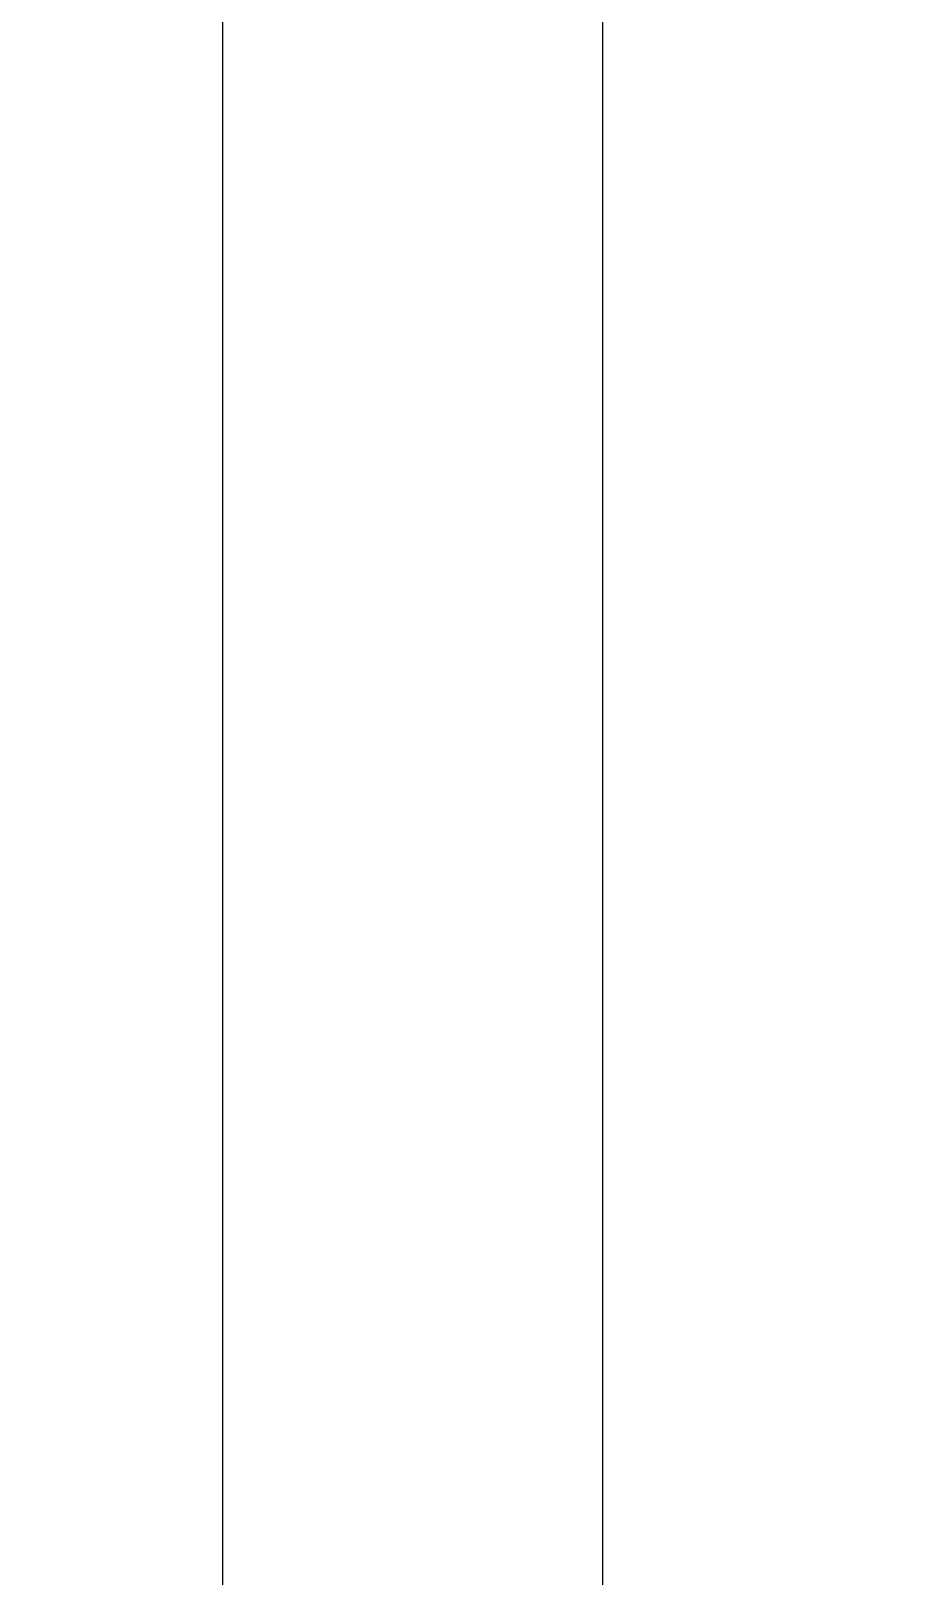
# Model space of a CAD drawing. Header units: millimetres. Extents: x 0 to 69574, y -5 to 41746.
# Drawn here: x 39624.14 to 39647.33, y 32316.86 to 32357.54 of the extents above; entities that cross this region are included whole.
import ezdxf

# ---------------------------------------------------------------- set-up
doc = ezdxf.new("R2010")
doc.units = ezdxf.units.MM
doc.set_wipeout_variables(frame=1)
doc.layers.add('! NO PLOT !', color=7, linetype='Continuous', true_color=0xff75dd, plot=False)
doc.layers.add('000-PI-Oprema', color=30, linetype='Continuous', lineweight=5)
doc.layers.add('000-PI-ORMAR', color=2, linetype='Continuous')

# ---------------------------------------------------------------- blocks, each defined once
blk = doc.blocks.new('DELTA IP 30 - 47506030')
blk.add_wipeout([(47259.125, 28642.892), (47320.16, 28642.779), (47320.16, 28587.934), (47259.125, 28587.933)]).dxf.layer = '000-PI-Oprema'
at = {"layer": '000-PI-Oprema'}
for p, q in [((47289.641, 28606.374), (47289.641, 28606.374)), ((47320.16, 28603.624), (47259.125, 28603.62)), ((47320.16, 28603.521), (47259.125, 28603.517)), ((47284.027, 28592.399), (47284.027, 28596.374)), ((47284.101, 28596.374), (47284.027, 28596.374)), ((47284.101, 28587.951), (47284.101, 28596.374)), ((47295.101, 28596.374), (47295.216, 28596.374)), ((47295.101, 28596.374), (47295.101, 28587.951)), ((47295.216, 28592.484), (47295.216, 28596.374)), ((47259.125, 28592.269), (47284.027, 28592.399)), ((47284.072, 28587.933), (47284.027, 28592.399)), ((47295.216, 28592.484), (47295.143, 28587.934)), ((47302.621, 28592.521), (47295.216, 28592.484)), ((47320.16, 28587.994), (47259.125, 28587.996)), ((47259.125, 28587.933), (47284.072, 28587.933)), ((47284.101, 28587.951), (47284.072, 28587.933)), ((47295.101, 28587.951), (47284.101, 28587.951)), ((47295.101, 28587.951), (47295.143, 28587.934)), ((47295.143, 28587.934), (47320.16, 28587.934))]:
    blk.add_line(p, q, dxfattribs=at)
for centre, major_axis, start_param, end_param in [((47289.622, 28596.374), (5.594, 0), 0, 3.141593), ((47289.601, 28596.374), (0, 5.5), -1.570796, 1.570796), ((47289.581, 28596.374), (-2.838, 0), 3.141593, 6.283185), ((47289.601, 28596.374), (0, -2.75), 1.570796, 4.712389), ((47289.581, 28596.374), (-2.838, 0), 0, 3.141593), ((47289.601, 28596.374), (0, -2.75), -1.570796, 1.570796)]:
    blk.add_ellipse(centre, major_axis=major_axis, ratio=0.999993, start_param=start_param, end_param=end_param, dxfattribs=at)

msp = doc.modelspace()

# ---------------------------------------------------------------- block references
at = {"layer": '000-PI-Oprema', "rotation": 270}
msp.add_blockref('DELTA IP 30 - 47506030', (11040.959, 79619.046), dxfattribs=at)

# ---------------------------------------------------------------- next in the draw order: wipeouts: each hides what was drawn before it
msp.add_wipeout([(39609.672, 32761.404), (40000.16, 32761.404), (39999.672, 30778.904), (39609.66, 30776.904)]).dxf.layer = '000-PI-ORMAR'

# ---------------------------------------------------------------- next in the draw order: linework, layer by layer
at = {"layer": '! NO PLOT !'}
for p, q in [((39629.184, 32749.904), (39629.184, 30788.404)), ((39639.184, 32734.904), (39639.184, 30803.404))]:
    msp.add_line(p, q, dxfattribs=at)

doc.saveas('drawing.dxf')
